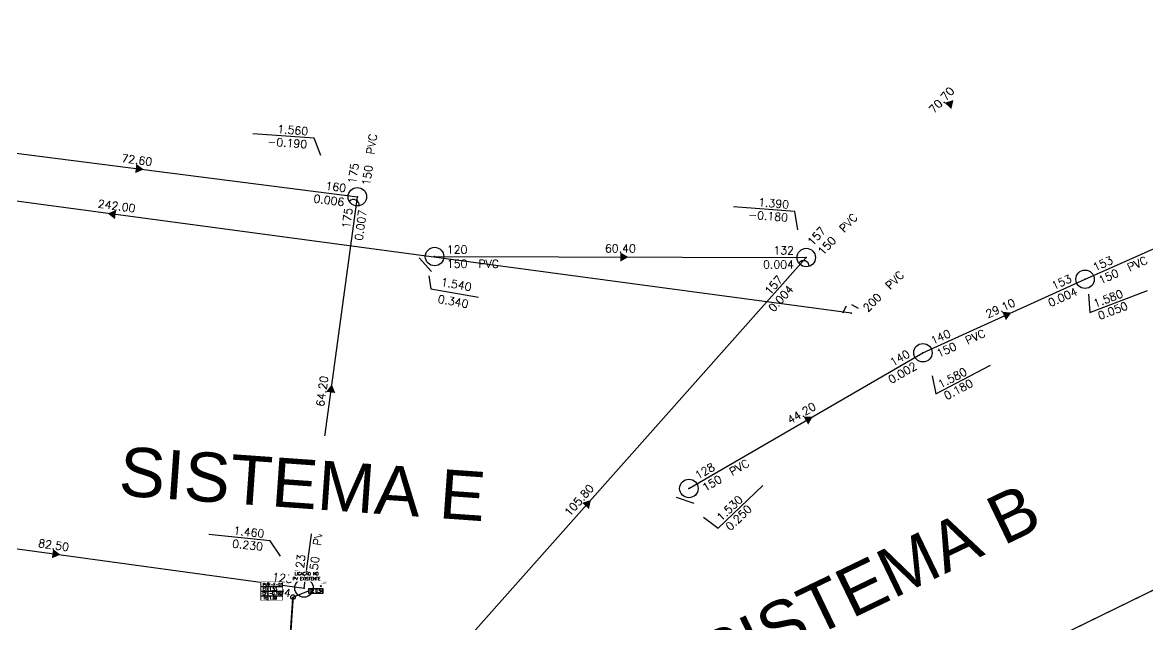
# Model space of a CAD drawing. Extents: x -160 to 364724, y -100 to 7353297.
# Drawn here: x 359409.1 to 359591.9, y 7352799.5 to 7352897.4 of the extents above; entities that cross this region are included whole.
import ezdxf
from ezdxf.enums import TextEntityAlignment as Align

# ---------------------------------------------------------------- set-up
doc = ezdxf.new("R2010")
doc.units = 0
doc.header["$LTSCALE"] = 5
for name, color, linetype in [('0-quadras', 6, 'Continuous'), ('LIN - INDEFINIDO', 7, 'Continuous'), ('LIN - PV ESG', 4, 'Continuous'), ('LIN - REDE PROJETADA', 45, 'Continuous'), ('LIN-TEXTP-PV', 7, 'Continuous'), ('ortofoto', 7, 'Continuous'), ('P_Perfil_Texto_Quadro', 2, 'Continuous'), ('T-AP-PONTOS', 2, 'Continuous')]:
    doc.layers.add(name, color=color, linetype=linetype)
doc.styles.add('C_COTA', font='romans.shx')
doc.styles.add('CARIMBO', font='arial.ttf', dxfattribs={"height": 2})
doc.styles.add('SABESP', font='ROMANS.shx', dxfattribs={"height": 2})
doc.styles.get("Standard").update_dxf_attribs({"font": 'arial.ttf'})
doc.styles.add('tGStylus BT1', font='stylu.ttf', dxfattribs={"height": 0.0013})
picture_1 = doc.add_image_def('image1.tif', size_in_pixel=(14710, 13573))

# ---------------------------------------------------------------- blocks, each defined once
blk = doc.blocks.new('DGE001A')
at = {"color": 0}
blk.add_lwpolyline([(0, 0, 1.5, 0, 0), (1.3, 0, 0, 0, 0)], format="xyseb", dxfattribs=at)
blk = doc.blocks.new('DRE010B')
at = {"color": 0}
blk.add_arc((0.44, 1.45), 0.934, 182.2339, 323.8184, dxfattribs=at)
blk.add_point((0, 0), dxfattribs=at)
blk = doc.blocks.new('DRE010A')
at = {"color": 0}
blk.add_line((-2.49, -0.2), (-0.5, -2.45), dxfattribs=at)
blk.add_point((0, 0), dxfattribs=at)
blk = doc.blocks.new('DGE002B')
at = {"color": 0}
for p, q in [((0.63, 1.25), (-0.62, 1.25)), ((1.25, 0.63), (1.25, -0.62))]:
    blk.add_line(p, q, dxfattribs=at)
blk.add_point((0, 0), dxfattribs=at)
blk = doc.blocks.new('DGE012A')
at = {"color": 0}
blk.add_circle((0, 0), 1.5, dxfattribs=at)
blk.add_point((0, 0), dxfattribs=at)
blk = doc.blocks.new('SIMB_BOLINHA')
at = {"color": 0, "linetype": 'Continuous'}
blk.add_circle((0, 0), 0.075, dxfattribs=at)
at = {"color": 0}
blk.add_point((0, 0), dxfattribs=at)
for tag in ['desc:', 'cota:', 'pto:']:
    blk.add_attdef(tag, (0, 0), '', height=1)

msp = doc.modelspace()

# ---------------------------------------------------------------- linework, layer by layer
at = {"layer": '0-quadras', "color": 6, "linetype": 'ByBlock', "const_width": 0.2, "flags": 128}
msp.add_lwpolyline([(359454.807, 7352741.656), (359457.49, 7352732.96), (359459.39, 7352726.31), (359502.36, 7352745.15), (359523.121, 7352755.32), (359571.041, 7352778.34), (359616.141, 7352799.33), (359634.941, 7352808.31), (359676.011, 7352828.24), (359672.282, 7352837.055), (359645.439, 7352828.97), (359611.658, 7352814.328), (359566.333, 7352792.178), (359532.174, 7352773.756), (359496.921, 7352757.224), (359459.445, 7352742.773)], close=True, dxfattribs=at)
at = {"layer": 'LIN - INDEFINIDO', "color": 3}
for points in [[(359581.721, 7352855.66), (359664.991, 7352892.7)], [(359543.721, 7352850.13), (359304.63, 7352882.23)], [(359391.46, 7352878.27), (359463.47, 7352869.07)], [(359454.8, 7352805.46), (359463.47, 7352869.07)], [(359464.68, 7352778.41), (359536.41, 7352859.19)], [(359476.01, 7352859.35), (359536.41, 7352859.19)], [(359555.371, 7352843.71), (359581.721, 7352855.66)], [(359517.34, 7352821.64), (359555.371, 7352843.71)], [(359373.06, 7352816.63), (359454.8, 7352805.46)]]:
    msp.add_lwpolyline(points, dxfattribs=at)
at = {"layer": 'LIN - INDEFINIDO', "color": 1}
for points in [[(359457.56, 7352875.8), (359456.45, 7352878.59), (359446.47, 7352879.31)], [(359535.051, 7352863.68), (359534.58, 7352866.65), (359524.61, 7352867.46)], [(359475.07, 7352856.19), (359475.41, 7352854.12), (359483.17, 7352852.74)], [(359582.271, 7352853.25), (359582.501, 7352850.26), (359591.841, 7352853.84)], [(359556.871, 7352839.96), (359557.491, 7352837.02), (359566.341, 7352841.68)], [(359519.69, 7352816.96), (359522.12, 7352815.19), (359529.34, 7352822.11)], [(359450.98, 7352810.64), (359449.29, 7352813.12), (359439.34, 7352814.14)]]:
    msp.add_lwpolyline(points, dxfattribs=at)
at = {"layer": 'LIN - PV ESG'}
msp.add_circle((359453.01, 7352803.987), 0.375, dxfattribs=at)
at = {"layer": 'LIN-TEXTP-PV', "color": 6}
msp.add_lwpolyline([(359447.863, 7352806.419), (359451.25, 7352806.419), (359451.25, 7352803.459), (359447.863, 7352803.459)], close=True, dxfattribs=at)
at = {"layer": 'LIN-TEXTP-PV', "color": 2}
msp.add_lwpolyline([(359453.01, 7352803.987), (359455.52, 7352804.987), (359455.52, 7352804.987)], dxfattribs=at)
msp.add_lwpolyline([(359455.52, 7352804.634), (359457.938, 7352804.634), (359457.938, 7352805.341), (359455.52, 7352805.341)], close=True, dxfattribs=at)

# ---------------------------------------------------------------- block references
at = {"layer": 'LIN - INDEFINIDO', "color": 2}
for name, p, rotation in [('DGE001A', (359559.441, 7352883.84), 46.94633278799999), ('DGE001A', (359427.46, 7352873.67), 352.7193237899), ('DGE012A', (359463.47, 7352869.07), 82.238459718), ('DRE010B', (359463.47, 7352869.07), 172.7193403), ('DGE001A', (359424.18, 7352866.18), 172.35326397), ('DGE012A', (359476.01, 7352859.35), 359.8482343831799), ('DGE012A', (359536.41, 7352859.19), 359.8482343831701), ('DRE010A', (359476.01, 7352859.35), 359.84823643409), ('DGE001A', (359506.21, 7352859.27), 359.85017405326), ('DRE010B', (359536.41, 7352859.19), 179.84823643), ('DGE012A', (359581.721, 7352855.66), 23.98037320600001), ('DGE002B', (359543.721, 7352850.13), 62.110698264), ('DGE001A', (359568.551, 7352849.69), 24.382785767), ('DGE012A', (359555.371, 7352843.71), 24.394798326), ('DGE001A', (359459.14, 7352837.27), 82.236929747), ('DGE001A', (359536.351, 7352832.68), 30.134447093), ('DGE012A', (359517.34, 7352821.64), 30.127948177), ('DGE001A', (359500.55, 7352818.8), 48.39653562), ('DRE010A', (359517.34, 7352821.64), 30.127947492), ('DGE001A', (359413.93, 7352811.05), 352.2163409568), ('DGE012A', (359454.8, 7352805.46), 352.2185803919)]:
    msp.add_blockref(name, p, dxfattribs=dict(at, rotation=rotation))

# ---------------------------------------------------------------- texts
at = {"layer": 'LIN - INDEFINIDO', "color": 1, "style": 'SABESP'}
for s, rotation, p in [('70.70', 46.94638, (359558.411, 7352884.79)), ('72.60', -7.28066, (359427.64, 7352875.06)), ('242.00', -7.64674, (359424.36, 7352867.57)), ('60.40', -0.15177, (359506.21, 7352860.67)), ('29.10', 24.3948, (359567.971, 7352850.96)), ('64.20', 82.23846, (359457.75, 7352837.45)), ('44.20', 30.12795, (359535.65, 7352833.89)), ('105.80', 48.39598, (359499.5, 7352819.73)), ('82.50', -7.78142, (359414.12, 7352812.43))]:
    msp.add_text(s, height=1.3, rotation=rotation, dxfattribs=at).set_placement(p, align=Align.MIDDLE_CENTER)
at = {"layer": 'LIN - INDEFINIDO', "color": 2, "style": 'SABESP'}
for s, rotation, p in [('1.560', -4.13091, (359455.47, 7352879.72)), ('-0.190', -4.13091, (359455.31, 7352877.6)), ('1.390', -4.66579, (359533.611, 7352867.79)), ('-0.180', -4.66579, (359533.441, 7352865.68)), ('1.460', -5.85073, (359448.34, 7352814.29)), ('0.230', -5.85073, (359448.13, 7352812.18))]:
    msp.add_text(s, height=1.3, rotation=rotation, dxfattribs=at).set_placement(p, align=Align.MIDDLE_RIGHT)
at = {"layer": 'LIN - INDEFINIDO', "color": 1, "style": 'SABESP'}
for s, rotation, p in [('150  PVC', 82.23345, (359464.88, 7352870.9)), ('175', 82.23345, (359462.6, 7352871.21)), ('150  PVC', 46.94638, (359538.621, 7352859.87)), ('157', 46.94638, (359536.941, 7352861.44)), ('120', -0.15177, (359478.01, 7352860.49)), ('150  PVC', -0.15177, (359478.01, 7352858.19)), ('153', 23.98037, (359583.081, 7352857.52)), ('150  PVC', 23.98037, (359584.011, 7352855.42)), ('200  PVC', 44.81636, (359545.951, 7352850.72)), ('140', 24.3948, (359556.721, 7352845.58)), ('150  PVC', 24.3948, (359557.671, 7352843.49)), ('128', 30.12795, (359518.49, 7352823.64)), ('150  PVC', 30.12795, (359519.65, 7352821.65)), ('150  PVC', 82.23846, (359456.21, 7352807.29)), ('123', 82.23846, (359453.93, 7352807.6))]:
    msp.add_text(s, height=1.3, rotation=rotation, dxfattribs=at).set_placement(p, align=Align.MIDDLE_LEFT)
for s, rotation, p in [('160', -7.28066, (359461.63, 7352870.46)), ('0.006', -7.28066, (359461.34, 7352868.18)), ('175', 82.23846, (359462.06, 7352867.24)), ('0.007', 82.23846, (359464.34, 7352866.93)), ('132', -0.15177, (359534.41, 7352860.35)), ('0.004', -0.15177, (359534.41, 7352858.05)), ('157', 48.39598, (359532.231, 7352855.94)), ('153', 24.3948, (359579.421, 7352855.88)), ('0.004', 48.39598, (359533.95, 7352854.41)), ('0.004', 24.3948, (359580.371, 7352853.79)), ('140', 30.12795, (359553.061, 7352843.7)), ('0.002', 30.12795, (359554.221, 7352841.71)), ('123', -7.78142, (359452.97, 7352806.87)), ('0.004', -7.78142, (359452.66, 7352804.59))]:
    msp.add_text(s, height=1.3, rotation=rotation, dxfattribs=at).set_placement(p, align=Align.MIDDLE_RIGHT)
at = {"layer": 'LIN - INDEFINIDO', "color": 2, "style": 'SABESP'}
for s, p in [('1.540', (359479.54, 7352854.81)), ('0.340', (359479.04, 7352852.05))]:
    msp.add_text(s, height=1.3, rotation=-10.08377, dxfattribs=at).set_placement(p, align=Align.MIDDLE_CENTER)
for s, rotation, p in [('1.580', 20.96858, (359583.111, 7352851.63)), ('0.050', 20.96858, (359583.871, 7352849.65)), ('1.580', 27.75354, (359557.931, 7352838.45)), ('0.180', 27.75354, (359558.921, 7352836.58)), ('1.530', 43.79148, (359522.15, 7352816.69)), ('0.250', 43.79148, (359523.62, 7352815.16))]:
    msp.add_text(s, height=1.3, rotation=rotation, dxfattribs=at).set_placement(p, align=Align.MIDDLE_LEFT)
at = {"layer": 'LIN-TEXTP-PV', "color": 2, "style": 'C_COTA', "width": 0.7}
for s, p in [('GI:', (359455.726, 7352804.739)), ('0.54', (359456.649, 7352804.739))]:
    msp.add_text(s, height=0.49, dxfattribs=at).set_placement(p)

# ---------------------------------------------------------------- next in the draw order: texts
at = {"layer": 'LIN-TEXTP-PV', "color": 2, "insert": (359452.656, 7352808.029), "char_height": 0.49, "attachment_point": 1, "style": 'C_COTA', "bg_fill": 3, "box_fill_scale": 1.5, "bg_fill_color": 256, "bg_fill_transparency": 0}
msp.add_mtext_dynamic_manual_height_columns('\\pxqc;LIGAÇÃO NO PV EXISTENTE', width=5.13665, gutter_width=10, heights=[0], dxfattribs=at)
at = {"layer": 'P_Perfil_Texto_Quadro', "color": 3, "linetype": 'Continuous', "lineweight": -3, "char_height": 8, "attachment_point": 5, "style": 'CARIMBO', "bg_fill": 3, "box_fill_scale": 1.5, "bg_fill_color": 256, "bg_fill_transparency": 0}
for s, insert, width, rotation in [('SISTEMA E', (359454.562, 7352822.343), 60.88263, 355.95591), ('SISTEMA B', (359546.574, 7352806.147), 61.55905, 25.71279)]:
    msp.add_mtext(s, dxfattribs=dict(at, insert=insert, width=width, rotation=rotation))

# ---------------------------------------------------------------- next in the draw order: wipeouts: each hides what was drawn before it
at = {"color": 6}
msp.add_wipeout([(359447.863, 7352806.419), (359447.863, 7352803.459), (359451.25, 7352803.459), (359451.25, 7352806.419)], dxfattribs=at).dxf.layer = 'LIN-TEXTP-PV'

# ---------------------------------------------------------------- next in the draw order: linework, layer by layer
at = {"layer": 'LIN - REDE PROJETADA', "color": 1, "linetype": 'Continuous', "ltscale": 3, "const_width": 0.3, "flags": 128}
msp.add_lwpolyline([(359453.01, 7352803.987), (359450.002, 7352759.593), (359458.938, 7352723.574)], dxfattribs=at)
at = {"layer": 'LIN-TEXTP-PV', "color": 6}
for p, q in [((359447.863, 7352805.679), (359451.25, 7352805.679)), ((359448.897, 7352806.419), (359448.897, 7352803.459)), ((359447.863, 7352804.939), (359451.25, 7352804.939)), ((359447.863, 7352804.199), (359451.25, 7352804.199))]:
    msp.add_line(p, q, dxfattribs=at)

# ---------------------------------------------------------------- next in the draw order: block references
at = {"layer": 'T-AP-PONTOS', "color": 7}
ref = msp.add_blockref('SIMB_BOLINHA', (359457.518, 7352805.778), dxfattribs=at)
ref.add_attrib('COTA', '1,80', (359457.587, 7352806.176, 1.9), dxfattribs={"layer": '0', "color": 7, "height": 0.325, "style": 'tGStylus BT1'})

# ---------------------------------------------------------------- next in the draw order: texts
at = {"layer": 'LIN-TEXTP-PV', "color": 6, "style": 'C_COTA', "width": 0.7}
for s, p in [('PV', (359448.112, 7352805.776)), ('E-E-01', (359449.014, 7352805.776)), ('1.53', (359449.161, 7352805.03)), ('CF:', (359448.059, 7352804.313)), ('CT:', (359448.082, 7352804.983)), ('H:', (359448.246, 7352803.582)), ('-0.160', (359449.161, 7352804.36)), ('1.69', (359449.161, 7352803.598))]:
    msp.add_text(s, height=0.49, dxfattribs=at).set_placement(p)

# ---------------------------------------------------------------- next in the draw order: pictures from other files: only their frames are drawn
image = msp.add_image(picture_1, insert=(359073.892, 7352258.636), size_in_units=(734.398, 677.634), dxfattribs=dict(fade=70))
image.dxf.flags = 14
at = {"layer": 'ortofoto'}
image = msp.add_image(picture_1, insert=(359073.892, 7352258.636), size_in_units=(734.398, 677.634), dxfattribs=dict(at, fade=29))
image.dxf.flags = 14

doc.saveas('drawing.dxf')
